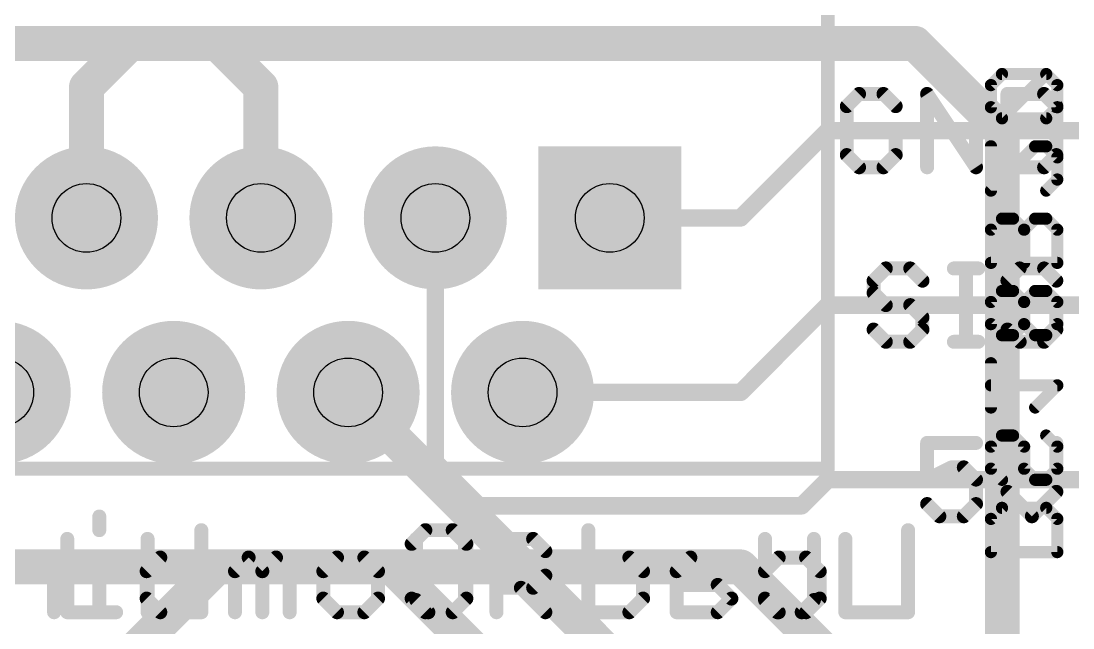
# Model space of a CAD drawing. Extents: x -33 to 74, y -17 to 52.
# Drawn here: x 9.84 to 25.16, y 15.62 to 24.46 of the extents above; entities that cross this region are included whole.
import ezdxf

# ---------------------------------------------------------------- set-up
doc = ezdxf.new("R2010")
doc.units = 0
for name, color, linetype in [('1', 12, 'CONTINUOUS'), ('16', 132, 'CONTINUOUS'), ('17', 110, 'CONTINUOUS'), ('21', 41, 'CONTINUOUS'), ('22', 40, 'CONTINUOUS'), ('29', 253, 'CONTINUOUS'), ('30', 253, 'CONTINUOUS'), ('44', 253, 'CONTINUOUS')]:
    doc.layers.add(name, color=color, linetype=linetype)

# ---------------------------------------------------------------- blocks, each defined once
blk = doc.blocks.new('SQUAREP')
blk.add_solid([(-0.5, -0.5), (0.5, -0.5), (-0.5, 0.5), (0.5, 0.5)])
blk = doc.blocks.new('ROUNDP')
at = {"const_width": 0.5}
blk.add_lwpolyline([(0, -0.25, 1), (0, 0.25, 1), (0, -0.25)], format="xyb", dxfattribs=at)

msp = doc.modelspace()

# ---------------------------------------------------------------- linework, layer by layer
at = {"layer": '1'}
for points, const_width in [([(5.08, 24.13), (12.7, 24.13)], 0.508), ([(13.335, 23.495), (12.7, 24.13)], 0.508), ([(13.335, 21.59), (13.335, 23.495)], 0.508), ([(20.32, 21.59), (21.59, 22.86)], 0.254), ([(21.59, 22.86), (26.67, 22.86)], 0.254), ([(15.875, 21.59), (15.875, 18.034)], 0.254), ([(18.415, 21.59), (20.32, 21.59)], 0.254), ([(20.32, 19.05), (21.59, 20.32)], 0.254), ([(21.59, 20.32), (26.67, 20.32)], 0.254), ([(17.145, 19.05), (20.32, 19.05)], 0.254), ([(15.875, 18.034), (16.51, 17.399)], 0.254), ([(21.209, 17.399), (21.59, 17.78)], 0.254), ([(21.59, 17.78), (26.67, 17.78)], 0.254), ([(16.51, 17.399), (21.209, 17.399)], 0.254), ([(12.7, 16.51), (11.43, 15.24)], 0.508), ([(20.32, 16.51), (12.7, 16.51)], 0.508), ([(21.59, 15.24), (20.32, 16.51)], 0.508)]:
    msp.add_lwpolyline(points, dxfattribs=dict(at, const_width=const_width))
for points, const_width in [([(12.7898, 24.2198, 1), (12.6102, 24.0402)], 0.254), ([(12.7, 24.003, 1), (12.7, 24.257)], 0.254), ([(13.462, 23.495, 1), (13.208, 23.495)], 0.254), ([(13.2452, 23.4052, 1), (13.4248, 23.5848)], 0.254), ([(21.59, 22.9235, 1), (21.59, 22.7965)], 0.127), ([(21.6349, 22.8151, 1), (21.5451, 22.9049)], 0.127), ([(13.208, 21.59, 1), (13.462, 21.59)], 0.254), ([(15.9385, 21.59, 1), (15.8115, 21.59)], 0.127), ([(18.415, 21.6535, 1), (18.415, 21.5265)], 0.127), ([(20.2751, 21.6349, 1), (20.3649, 21.5451)], 0.127), ([(20.32, 21.5265, 1), (20.32, 21.6535)], 0.127), ([(21.59, 20.3835, 1), (21.59, 20.2565)], 0.127), ([(21.6349, 20.2751, 1), (21.5451, 20.3649)], 0.127), ([(17.145, 19.1135, 1), (17.145, 18.9865)], 0.127), ([(20.2751, 19.0949, 1), (20.3649, 19.0051)], 0.127), ([(20.32, 18.9865, 1), (20.32, 19.1135)], 0.127), ([(15.9199, 18.0789, 1), (15.8301, 17.9891)], 0.127), ([(15.8115, 18.034, 1), (15.9385, 18.034)], 0.127), ([(21.59, 17.8435, 1), (21.59, 17.7165)], 0.127), ([(21.6349, 17.7351, 1), (21.5451, 17.8249)], 0.127), ([(16.51, 17.4625, 1), (16.51, 17.3355)], 0.127), ([(16.4651, 17.3541, 1), (16.5549, 17.4439)], 0.127), ([(21.1641, 17.4439, 1), (21.2539, 17.3541)], 0.127), ([(21.209, 17.3355, 1), (21.209, 17.4625)], 0.127), ([(12.7, 16.637, 1), (12.7, 16.383)], 0.254), ([(12.7898, 16.4202, 1), (12.6102, 16.5998)], 0.254), ([(20.4098, 16.5998, 1), (20.2302, 16.4202)], 0.254), ([(20.32, 16.383, 1), (20.32, 16.637)], 0.254)]:
    msp.add_lwpolyline(points, format="xyb", dxfattribs=dict(at, const_width=const_width))
at = {"layer": '16', "const_width": 0.508}
for points in [[(10.795, 23.495), (11.43, 24.13)], [(22.86, 24.13), (11.43, 24.13)], [(24.13, 22.86), (22.86, 24.13)], [(10.795, 21.59), (10.795, 23.495)], [(24.13, 10.16), (24.13, 22.86)], [(14.605, 19.05), (19.05, 14.605)], [(7.62, 16.51), (15.24, 16.51)], [(15.24, 16.51), (16.51, 15.24)]]:
    msp.add_lwpolyline(points, dxfattribs=at)
at = {"layer": '16', "const_width": 0.254}
for points in [[(11.43, 24.257, 1), (11.43, 24.003)], [(11.5198, 24.0402, 1), (11.3402, 24.2198)], [(22.9498, 24.2198, 1), (22.7702, 24.0402)], [(22.86, 24.003, 1), (22.86, 24.257)], [(10.922, 23.495, 1), (10.668, 23.495)], [(10.7052, 23.5848, 1), (10.8848, 23.4052)], [(24.257, 22.86, 1), (24.003, 22.86)], [(24.0402, 22.7702, 1), (24.2198, 22.9498)], [(10.668, 21.59, 1), (10.922, 21.59)], [(14.6948, 19.1398, 1), (14.5152, 18.9602)], [(15.3298, 16.5998, 1), (15.1502, 16.4202)], [(15.24, 16.383, 1), (15.24, 16.637)]]:
    msp.add_lwpolyline(points, format="xyb", dxfattribs=at)
at = {"layer": '21', "const_width": 0.2032}
for points in [[(21.59, 30.94), (21.59, 17.94)], [(22.0444, 23.3943), (21.8664, 23.2164)], [(22.4003, 23.3943), (22.0444, 23.3943)], [(22.5782, 23.2164), (22.4003, 23.3943)], [(23.0358, 22.3266), (23.0358, 23.3943)], [(23.0358, 23.3943), (23.7476, 22.3266)], [(23.7476, 22.3266), (23.7476, 23.3943)], [(24.2052, 23.3943), (24.2052, 22.3266)], [(24.7391, 23.3943), (24.2052, 23.3943)], [(24.917, 23.2164), (24.7391, 23.3943)], [(21.8664, 23.2164), (21.8664, 22.5046)], [(24.917, 22.5046), (24.917, 23.2164)], [(22.5782, 22.8605), (22.2223, 22.8605)], [(22.5782, 22.5046), (22.5782, 22.8605)], [(21.8664, 22.5046), (22.0444, 22.3266)], [(22.4003, 22.3266), (22.5782, 22.5046)], [(24.7391, 22.3266), (24.917, 22.5046)], [(22.0444, 22.3266), (22.4003, 22.3266)], [(24.2052, 22.3266), (24.7391, 22.3266)], [(22.4342, 20.8543), (22.2562, 20.6764)], [(22.7901, 20.8543), (22.4342, 20.8543)], [(22.968, 20.6764), (22.7901, 20.8543)], [(23.4256, 20.8543), (23.7815, 20.8543)], [(23.6036, 19.7866), (23.6036, 20.8543)], [(24.3831, 20.8543), (24.2052, 20.6764)], [(24.7391, 20.8543), (24.3831, 20.8543)], [(24.917, 20.6764), (24.7391, 20.8543)], [(22.2562, 20.6764), (22.2562, 20.4984)], [(24.2052, 20.6764), (24.2052, 19.9646)], [(22.2562, 20.4984), (22.4342, 20.3205)], [(22.4342, 20.3205), (22.7901, 20.3205)], [(22.7901, 20.3205), (22.968, 20.1425)], [(24.917, 20.3205), (24.5611, 20.3205)], [(24.917, 19.9646), (24.917, 20.3205)], [(22.968, 20.1425), (22.968, 19.9646)], [(22.4342, 19.7866), (22.2562, 19.9646)], [(22.968, 19.9646), (22.7901, 19.7866)], [(24.2052, 19.9646), (24.3831, 19.7866)], [(24.7391, 19.7866), (24.917, 19.9646)], [(22.7901, 19.7866), (22.4342, 19.7866)], [(23.4256, 19.7866), (23.7815, 19.7866)], [(24.3831, 19.7866), (24.7391, 19.7866)], [(23.7476, 18.3143), (23.0358, 18.3143)], [(23.0358, 18.3143), (23.0358, 17.7805)], [(24.2052, 18.3143), (24.2052, 17.6025)], [(24.917, 17.6025), (24.917, 18.3143)], [(21.59, 17.94), (6.35, 17.94)], [(23.0358, 17.7805), (23.3917, 17.9584)], [(23.3917, 17.9584), (23.5697, 17.9584)], [(23.5697, 17.9584), (23.7476, 17.7805)], [(23.7476, 17.7805), (23.7476, 17.4245)], [(24.2052, 17.6025), (24.5611, 17.2466)], [(24.5611, 17.2466), (24.917, 17.6025)], [(23.2138, 17.2466), (23.0358, 17.4245)], [(23.7476, 17.4245), (23.5697, 17.2466)], [(23.5697, 17.2466), (23.2138, 17.2466)], [(10.5156, 16.9173), (10.5156, 15.8496)], [(11.685, 16.9173), (11.685, 15.8496)], [(15.5956, 16.9173), (15.5956, 16.0276)], [(16.3074, 16.0276), (16.3074, 16.9173)], [(16.765, 15.8496), (16.765, 16.9173)], [(16.765, 16.9173), (17.2989, 16.9173)], [(17.2989, 16.9173), (17.4768, 16.7394)], [(20.6756, 16.9173), (20.6756, 16.0276)], [(21.3874, 16.0276), (21.3874, 16.9173)], [(21.845, 16.9173), (21.845, 15.8496)], [(17.4768, 16.7394), (17.4768, 16.3835)], [(17.4768, 16.3835), (17.2989, 16.2055)], [(17.2989, 16.2055), (16.765, 16.2055)], [(17.1209, 16.2055), (17.4768, 15.8496)], [(15.5956, 16.0276), (15.7736, 15.8496)], [(16.1295, 15.8496), (16.3074, 16.0276)], [(20.6756, 16.0276), (20.8536, 15.8496)], [(21.2095, 15.8496), (21.3874, 16.0276)], [(10.5156, 15.8496), (11.2274, 15.8496)], [(11.685, 15.8496), (12.3968, 15.8496)], [(15.7736, 15.8496), (16.1295, 15.8496)], [(20.8536, 15.8496), (21.2095, 15.8496)], [(21.845, 15.8496), (22.5568, 15.8496)]]:
    msp.add_lwpolyline(points, dxfattribs=at)
at = {"layer": '21', "const_width": 0.1016}
for points in [[(22.0444, 23.4451, 1), (22.0444, 23.3435)], [(22.0803, 23.3584, 1), (22.0084, 23.4302)], [(22.4362, 23.4302, 1), (22.3643, 23.3584)], [(22.4003, 23.3435, 1), (22.4003, 23.4451)], [(23.0866, 23.3943, 1), (22.985, 23.3943)], [(23.0781, 23.4225, 1), (22.9935, 23.3661)], [(23.7984, 23.3943, 1), (23.6968, 23.3943)], [(24.256, 23.3943, 1), (24.1544, 23.3943)], [(24.2052, 23.4451, 1), (24.2052, 23.3435)], [(24.775, 23.4302, 1), (24.7031, 23.3584)], [(24.7391, 23.3435, 1), (24.7391, 23.4451)], [(21.9172, 23.2164, 1), (21.8156, 23.2164)], [(21.8305, 23.2523, 1), (21.9023, 23.1804)], [(22.5423, 23.1804, 1), (22.6141, 23.2523)], [(24.9678, 23.2164, 1), (24.8662, 23.2164)], [(24.8811, 23.1804, 1), (24.9529, 23.2523)], [(22.2223, 22.9113, 1), (22.2223, 22.8097)], [(22.629, 22.8605, 1), (22.5274, 22.8605)], [(22.5782, 22.8097, 1), (22.5782, 22.9113)], [(21.9023, 22.5405, 1), (21.8305, 22.4686)], [(21.8156, 22.5046, 1), (21.9172, 22.5046)], [(22.5274, 22.5046, 1), (22.629, 22.5046)], [(22.6141, 22.4686, 1), (22.5423, 22.5405)], [(24.8662, 22.5046, 1), (24.9678, 22.5046)], [(24.9529, 22.4686, 1), (24.8811, 22.5405)], [(22.0444, 22.3774, 1), (22.0444, 22.2758)], [(22.0084, 22.2907, 1), (22.0803, 22.3625)], [(22.3643, 22.3625, 1), (22.4362, 22.2907)], [(22.4003, 22.2758, 1), (22.4003, 22.3774)], [(22.985, 22.3266, 1), (23.0866, 22.3266)], [(23.6968, 22.3266, 1), (23.7984, 22.3266)], [(23.7053, 22.2984, 1), (23.7899, 22.3548)], [(24.2052, 22.3774, 1), (24.2052, 22.2758)], [(24.1544, 22.3266, 1), (24.256, 22.3266)], [(24.7031, 22.3625, 1), (24.775, 22.2907)], [(24.7391, 22.2758, 1), (24.7391, 22.3774)], [(22.4342, 20.9051, 1), (22.4342, 20.8035)], [(22.4701, 20.8184, 1), (22.3982, 20.8902)], [(22.826, 20.8902, 1), (22.7541, 20.8184)], [(22.7901, 20.8035, 1), (22.7901, 20.9051)], [(23.4256, 20.9051, 1), (23.4256, 20.8035)], [(23.6544, 20.8543, 1), (23.5528, 20.8543)], [(23.7815, 20.8035, 1), (23.7815, 20.9051)], [(24.3831, 20.9051, 1), (24.3831, 20.8035)], [(24.4191, 20.8184, 1), (24.3472, 20.8902)], [(24.775, 20.8902, 1), (24.7031, 20.8184)], [(24.7391, 20.8035, 1), (24.7391, 20.9051)], [(22.307, 20.6764, 1), (22.2054, 20.6764)], [(22.2203, 20.7123, 1), (22.2921, 20.6404)], [(22.9321, 20.6404, 1), (23.0039, 20.7123)], [(24.256, 20.6764, 1), (24.1544, 20.6764)], [(24.1693, 20.7123, 1), (24.2411, 20.6404)], [(24.8811, 20.6404, 1), (24.9529, 20.7123)], [(22.2921, 20.5343, 1), (22.2203, 20.4625)], [(22.2054, 20.4984, 1), (22.307, 20.4984)], [(22.4342, 20.3713, 1), (22.4342, 20.2697)], [(22.3982, 20.2845, 1), (22.4701, 20.3564)], [(22.826, 20.3564, 1), (22.7541, 20.2845)], [(22.7901, 20.2697, 1), (22.7901, 20.3713)], [(24.5611, 20.3713, 1), (24.5611, 20.2697)], [(24.9678, 20.3205, 1), (24.8662, 20.3205)], [(24.917, 20.2697, 1), (24.917, 20.3713)], [(23.0188, 20.1425, 1), (22.9172, 20.1425)], [(22.9321, 20.1066, 1), (23.0039, 20.1784)], [(22.2921, 20.0005, 1), (22.2203, 19.9286)], [(23.0039, 19.9286, 1), (22.9321, 20.0005)], [(24.2411, 20.0005, 1), (24.1693, 19.9286)], [(24.9529, 19.9286, 1), (24.8811, 20.0005)], [(22.9172, 19.9646, 1), (23.0188, 19.9646)], [(24.1544, 19.9646, 1), (24.256, 19.9646)], [(24.8662, 19.9646, 1), (24.9678, 19.9646)], [(22.4342, 19.8374, 1), (22.4342, 19.7358)], [(22.3982, 19.7507, 1), (22.4701, 19.8225)], [(22.7541, 19.8225, 1), (22.826, 19.7507)], [(22.7901, 19.7358, 1), (22.7901, 19.8374)], [(23.4256, 19.8374, 1), (23.4256, 19.7358)], [(23.5528, 19.7866, 1), (23.6544, 19.7866)], [(23.7815, 19.7358, 1), (23.7815, 19.8374)], [(24.3831, 19.8374, 1), (24.3831, 19.7358)], [(24.3472, 19.7507, 1), (24.4191, 19.8225)], [(24.7031, 19.8225, 1), (24.775, 19.7507)], [(24.7391, 19.7358, 1), (24.7391, 19.8374)], [(23.0358, 18.3651, 1), (23.0358, 18.2635)], [(23.0866, 18.3143, 1), (22.985, 18.3143)], [(23.7476, 18.2635, 1), (23.7476, 18.3651)], [(24.256, 18.3143, 1), (24.1544, 18.3143)], [(24.9678, 18.3143, 1), (24.8662, 18.3143)], [(21.5392, 17.94, 1), (21.6408, 17.94)], [(21.59, 17.8892, 1), (21.59, 17.9908)], [(23.3917, 18.0092, 1), (23.3917, 17.9076)], [(23.4144, 17.913, 1), (23.369, 18.0038)], [(23.6056, 17.9943, 1), (23.5337, 17.9225)], [(23.5697, 17.9076, 1), (23.5697, 18.0092)], [(23.0131, 17.8259, 1), (23.0585, 17.735)], [(22.985, 17.7805, 1), (23.0866, 17.7805)], [(23.7984, 17.7805, 1), (23.6968, 17.7805)], [(23.7117, 17.7445, 1), (23.7835, 17.8164)], [(24.2411, 17.6384, 1), (24.1693, 17.5666)], [(24.1544, 17.6025, 1), (24.256, 17.6025)], [(24.8662, 17.6025, 1), (24.9678, 17.6025)], [(24.9529, 17.5666, 1), (24.8811, 17.6384)], [(23.0717, 17.4605, 1), (22.9999, 17.3886)], [(23.6968, 17.4245, 1), (23.7984, 17.4245)], [(23.7835, 17.3886, 1), (23.7117, 17.4605)], [(23.2138, 17.2974, 1), (23.2138, 17.1958)], [(23.1778, 17.2107, 1), (23.2497, 17.2825)], [(23.5337, 17.2825, 1), (23.6056, 17.2107)], [(23.5697, 17.1958, 1), (23.5697, 17.2974)], [(24.5252, 17.2825, 1), (24.597, 17.2107)], [(24.5252, 17.2107, 1), (24.597, 17.2825)], [(10.5664, 16.9173, 1), (10.4648, 16.9173)], [(11.7358, 16.9173, 1), (11.6342, 16.9173)], [(15.6464, 16.9173, 1), (15.5448, 16.9173)], [(16.3582, 16.9173, 1), (16.2566, 16.9173)], [(16.8158, 16.9173, 1), (16.7142, 16.9173)], [(16.765, 16.9681, 1), (16.765, 16.8665)], [(17.3348, 16.9532, 1), (17.2629, 16.8814)], [(17.2989, 16.8665, 1), (17.2989, 16.9681)], [(20.7264, 16.9173, 1), (20.6248, 16.9173)], [(21.4382, 16.9173, 1), (21.3366, 16.9173)], [(21.8958, 16.9173, 1), (21.7942, 16.9173)], [(17.5276, 16.7394, 1), (17.426, 16.7394)], [(17.4409, 16.7034, 1), (17.5127, 16.7753)], [(17.426, 16.3835, 1), (17.5276, 16.3835)], [(17.5127, 16.3475, 1), (17.4409, 16.4194)], [(16.765, 16.2563, 1), (16.765, 16.1547)], [(17.1568, 16.2414, 1), (17.085, 16.1696)], [(17.2629, 16.2414, 1), (17.3348, 16.1696)], [(17.2989, 16.1547, 1), (17.2989, 16.2563)], [(15.6315, 16.0635, 1), (15.5597, 15.9916)], [(16.3433, 15.9916, 1), (16.2715, 16.0635)], [(20.7115, 16.0635, 1), (20.6397, 15.9916)], [(21.4233, 15.9916, 1), (21.3515, 16.0635)], [(10.5156, 15.9004, 1), (10.5156, 15.7988)], [(11.2274, 15.7988, 1), (11.2274, 15.9004)], [(11.685, 15.9004, 1), (11.685, 15.7988)], [(12.3968, 15.7988, 1), (12.3968, 15.9004)], [(15.5448, 16.0276, 1), (15.6464, 16.0276)], [(15.7736, 15.9004, 1), (15.7736, 15.7988)], [(15.7376, 15.8137, 1), (15.8095, 15.8855)], [(16.0935, 15.8855, 1), (16.1654, 15.8137)], [(16.1295, 15.7988, 1), (16.1295, 15.9004)], [(16.2566, 16.0276, 1), (16.3582, 16.0276)], [(17.4409, 15.8137, 1), (17.5127, 15.8855)], [(20.6248, 16.0276, 1), (20.7264, 16.0276)], [(20.8536, 15.9004, 1), (20.8536, 15.7988)], [(20.8176, 15.8137, 1), (20.8895, 15.8855)], [(21.1735, 15.8855, 1), (21.2454, 15.8137)], [(21.2095, 15.7988, 1), (21.2095, 15.9004)], [(21.3366, 16.0276, 1), (21.4382, 16.0276)], [(21.845, 15.9004, 1), (21.845, 15.7988)], [(22.5568, 15.7988, 1), (22.5568, 15.9004)], [(10.4648, 15.8496, 1), (10.5664, 15.8496)], [(11.6342, 15.8496, 1), (11.7358, 15.8496)], [(16.7142, 15.8496, 1), (16.8158, 15.8496)], [(21.7942, 15.8496, 1), (21.8958, 15.8496)]]:
    msp.add_lwpolyline(points, format="xyb", dxfattribs=at)
at = {"layer": '22'}
for points, const_width in [([(24.1259, 23.6841), (23.9649, 23.5231)], 0.1778), ([(24.7699, 23.6841), (24.1259, 23.6841)], 0.1778), ([(24.1259, 23.04), (24.7699, 23.6841)], 0.1778), ([(24.9309, 23.5231), (24.7699, 23.6841)], 0.1778), ([(23.9649, 23.5231), (23.9649, 23.2011)], 0.1778), ([(24.9309, 23.2011), (24.9309, 23.5231)], 0.1778), ([(23.9649, 23.2011), (24.1259, 23.04)], 0.1778), ([(24.7699, 23.04), (24.9309, 23.2011)], 0.1778), ([(24.1259, 23.04), (24.7699, 23.04)], 0.1778), ([(23.9649, 22.6316), (23.9649, 21.9876)], 0.1778), ([(23.9649, 21.9876), (24.6089, 22.6316)], 0.1778), ([(24.6089, 22.6316), (24.7699, 22.6316)], 0.1778), ([(24.7699, 22.6316), (24.9309, 22.4706)], 0.1778), ([(24.9309, 22.4706), (24.9309, 22.1486)], 0.1778), ([(24.9309, 22.1486), (24.7699, 21.9876)], 0.1778), ([(24.1259, 21.5791), (23.9649, 21.4181)], 0.1778), ([(24.2869, 21.5791), (24.1259, 21.5791)], 0.1778), ([(24.4479, 21.4181), (24.2869, 21.5791)], 0.1778), ([(24.6089, 21.5791), (24.4479, 21.4181)], 0.1778), ([(24.7699, 21.5791), (24.6089, 21.5791)], 0.1778), ([(24.9309, 21.4181), (24.7699, 21.5791)], 0.1778), ([(23.9649, 21.4181), (23.9649, 20.9351)], 0.1778), ([(24.4479, 20.9351), (24.4479, 21.4181)], 0.1778), ([(24.9309, 20.9351), (24.9309, 21.4181)], 0.1778), ([(23.9649, 20.9351), (24.9309, 20.9351)], 0.1778), ([(24.1259, 20.5267), (23.9649, 20.3657)], 0.1778), ([(24.2869, 20.5267), (24.1259, 20.5267)], 0.1778), ([(24.4479, 20.3657), (24.2869, 20.5267)], 0.1778), ([(24.6089, 20.5267), (24.4479, 20.3657)], 0.1778), ([(24.7699, 20.5267), (24.6089, 20.5267)], 0.1778), ([(24.9309, 20.3657), (24.7699, 20.5267)], 0.1778), ([(23.9649, 20.3657), (23.9649, 20.0437)], 0.1778), ([(24.4479, 20.0437), (24.4479, 20.3657)], 0.1778), ([(24.9309, 20.0437), (24.9309, 20.3657)], 0.1778), ([(23.9649, 20.0437), (24.1259, 19.8827)], 0.1778), ([(24.2869, 19.8827), (24.4479, 20.0437)], 0.1778), ([(24.4479, 20.0437), (24.6089, 19.8827)], 0.1778), ([(24.7699, 19.8827), (24.9309, 20.0437)], 0.1778), ([(24.1259, 19.8827), (24.2869, 19.8827)], 0.1778), ([(24.6089, 19.8827), (24.7699, 19.8827)], 0.1778), ([(23.9649, 18.8302), (23.9649, 19.4742)], 0.1778), ([(24.9309, 19.1522), (23.9649, 19.1522)], 0.1778), ([(24.6089, 18.8302), (24.9309, 19.1522)], 0.1778), ([(24.1259, 18.4218), (23.9649, 18.2608)], 0.1778), ([(24.2869, 18.4218), (24.1259, 18.4218)], 0.1778), ([(24.4479, 18.2608), (24.2869, 18.4218)], 0.1778), ([(24.7699, 18.4218), (24.9309, 18.2608)], 0.1778), ([(23.9649, 18.2608), (23.9649, 17.9388)], 0.1778), ([(24.4479, 17.9388), (24.4479, 18.2608)], 0.1778), ([(24.9309, 18.2608), (24.9309, 17.9388)], 0.1778), ([(23.9649, 17.9388), (24.1259, 17.7778)], 0.1778), ([(24.6089, 17.7778), (24.4479, 17.9388)], 0.1778), ([(24.9309, 17.9388), (24.7699, 17.7778)], 0.1778), ([(24.7699, 17.7778), (24.6089, 17.7778)], 0.1778), ([(10.9822, 17.2436), (10.9822, 17.0444)], 0.2032), ([(23.9649, 17.2083), (24.1259, 17.3693)], 0.1778), ([(24.1259, 17.3693), (24.7699, 17.3693)], 0.1778), ([(24.7699, 17.3693), (24.9309, 17.2083)], 0.1778), ([(23.9649, 16.7253), (23.9649, 17.2083)], 0.1778), ([(24.9309, 17.2083), (24.9309, 16.7253)], 0.1778), ([(12.4677, 17.0444), (12.4677, 15.8496)], 0.2032), ([(15.5302, 16.8453), (15.7293, 17.0444)], 0.2032), ([(15.7293, 17.0444), (16.1276, 17.0444)], 0.2032), ([(16.1276, 17.0444), (16.3267, 16.8453)], 0.2032), ([(18.1028, 17.0444), (18.1028, 15.8496)], 0.2032), ([(22.7584, 17.0444), (22.7584, 15.8496)], 0.2032), ([(16.3267, 16.8453), (16.3267, 16.0487)], 0.2032), ([(10.3238, 16.6461), (9.7264, 16.6461)], 0.2032), ([(10.3238, 15.8496), (10.3238, 16.6461)], 0.2032), ([(11.1814, 16.6461), (10.9822, 16.6461)], 0.2032), ([(10.9822, 16.6461), (10.9822, 15.8496)], 0.2032), ([(11.6712, 16.447), (11.8703, 16.6461)], 0.2032), ([(11.8703, 16.6461), (12.4677, 16.6461)], 0.2032), ([(13.1566, 16.6461), (12.9575, 16.447)], 0.2032), ([(13.3558, 16.447), (13.1566, 16.6461)], 0.2032), ([(13.5549, 16.6461), (13.3558, 16.447)], 0.2032), ([(13.754, 16.6461), (13.5549, 16.6461)], 0.2032), ([(13.754, 15.8496), (13.754, 16.6461)], 0.2032), ([(14.2438, 16.447), (14.443, 16.6461)], 0.2032), ([(14.443, 16.6461), (14.8412, 16.6461)], 0.2032), ([(14.8412, 16.6461), (15.0404, 16.447)], 0.2032), ([(18.7003, 16.6461), (18.1028, 16.6461)], 0.2032), ([(18.8994, 16.447), (18.7003, 16.6461)], 0.2032), ([(19.5883, 16.6461), (19.3892, 16.447)], 0.2032), ([(19.9866, 16.6461), (19.5883, 16.6461)], 0.2032), ([(20.6755, 16.447), (20.8747, 16.6461)], 0.2032), ([(20.8747, 16.6461), (21.2729, 16.6461)], 0.2032), ([(21.2729, 16.6461), (21.4721, 16.447)], 0.2032), ([(24.9309, 16.7253), (23.9649, 16.7253)], 0.1778), ([(11.6712, 16.0487), (11.6712, 16.447)], 0.2032), ([(12.9575, 16.447), (12.9575, 15.8496)], 0.2032), ([(13.3558, 16.447), (13.3558, 15.8496)], 0.2032), ([(14.2438, 16.0487), (14.2438, 16.447)], 0.2032), ([(15.0404, 16.447), (15.0404, 16.0487)], 0.2032), ([(18.8994, 16.0487), (18.8994, 16.447)], 0.2032), ([(19.3892, 16.447), (19.3892, 15.8496)], 0.2032), ([(20.6755, 16.0487), (20.6755, 16.447)], 0.2032), ([(21.4721, 16.447), (21.4721, 16.0487)], 0.2032), ([(19.9866, 16.2479), (19.3892, 16.2479)], 0.2032), ([(20.1857, 16.0487), (19.9866, 16.2479)], 0.2032), ([(11.8703, 15.8496), (11.6712, 16.0487)], 0.2032), ([(14.443, 15.8496), (14.2438, 16.0487)], 0.2032), ([(15.0404, 16.0487), (14.8412, 15.8496)], 0.2032), ([(15.7293, 15.8496), (15.5302, 16.0487)], 0.2032), ([(16.3267, 16.0487), (16.1276, 15.8496)], 0.2032), ([(18.7003, 15.8496), (18.8994, 16.0487)], 0.2032), ([(19.9866, 15.8496), (20.1857, 16.0487)], 0.2032), ([(20.8747, 15.8496), (20.6755, 16.0487)], 0.2032), ([(21.4721, 16.0487), (21.2729, 15.8496)], 0.2032), ([(11.1814, 15.8496), (10.7831, 15.8496)], 0.2032), ([(12.4677, 15.8496), (11.8703, 15.8496)], 0.2032), ([(14.8412, 15.8496), (14.443, 15.8496)], 0.2032), ([(16.1276, 15.8496), (15.7293, 15.8496)], 0.2032), ([(18.1028, 15.8496), (18.7003, 15.8496)], 0.2032), ([(19.3892, 15.8496), (19.9866, 15.8496)], 0.2032), ([(21.2729, 15.8496), (20.8747, 15.8496)], 0.2032), ([(22.7584, 15.8496), (21.9619, 15.8496)], 0.2032)]:
    msp.add_lwpolyline(points, dxfattribs=dict(at, const_width=const_width))
for points, const_width in [([(24.1259, 23.7285, 1), (24.1259, 23.6396)], 0.0889), ([(24.1573, 23.6526, 1), (24.0945, 23.7155)], 0.0889), ([(24.8013, 23.7155, 1), (24.7385, 23.6526)], 0.0889), ([(24.8013, 23.6526, 1), (24.7385, 23.7155)], 0.0889), ([(24.7699, 23.6396, 1), (24.7699, 23.7285)], 0.0889), ([(24.0094, 23.5231, 1), (23.9204, 23.5231)], 0.0889), ([(23.9335, 23.5545, 1), (23.9963, 23.4916)], 0.0889), ([(24.9754, 23.5231, 1), (24.8865, 23.5231)], 0.0889), ([(24.8995, 23.4916, 1), (24.9624, 23.5545)], 0.0889), ([(23.9963, 23.2325, 1), (23.9335, 23.1696)], 0.0889), ([(24.9624, 23.1696, 1), (24.8995, 23.2325)], 0.0889), ([(23.9204, 23.2011, 1), (24.0094, 23.2011)], 0.0889), ([(24.1259, 23.0845, 1), (24.1259, 22.9956)], 0.0889), ([(24.7699, 22.9956, 1), (24.7699, 23.0845)], 0.0889), ([(24.8865, 23.2011, 1), (24.9754, 23.2011)], 0.0889), ([(24.0945, 23.0715, 1), (24.1573, 23.0086)], 0.0889), ([(24.0945, 23.0086, 1), (24.1573, 23.0715)], 0.0889), ([(24.7385, 23.0715, 1), (24.8013, 23.0086)], 0.0889), ([(24.0094, 22.6316, 1), (23.9204, 22.6316)], 0.0889), ([(24.6089, 22.6761, 1), (24.6089, 22.5872)], 0.0889), ([(24.6403, 22.6002, 1), (24.5775, 22.663)], 0.0889), ([(24.8013, 22.663, 1), (24.7385, 22.6002)], 0.0889), ([(24.7699, 22.5872, 1), (24.7699, 22.6761)], 0.0889), ([(24.9754, 22.4706, 1), (24.8865, 22.4706)], 0.0889), ([(24.8995, 22.4392, 1), (24.9624, 22.502)], 0.0889), ([(24.9624, 22.1172, 1), (24.8995, 22.18)], 0.0889), ([(23.9335, 22.019, 1), (23.9963, 21.9562)], 0.0889), ([(24.7385, 22.019, 1), (24.8013, 21.9562)], 0.0889), ([(24.8865, 22.1486, 1), (24.9754, 22.1486)], 0.0889), ([(23.9204, 21.9876, 1), (24.0094, 21.9876)], 0.0889), ([(24.1259, 21.6236, 1), (24.1259, 21.5347)], 0.0889), ([(24.1573, 21.5477, 1), (24.0945, 21.6106)], 0.0889), ([(24.3183, 21.6106, 1), (24.2555, 21.5477)], 0.0889), ([(24.2869, 21.5347, 1), (24.2869, 21.6236)], 0.0889), ([(24.6089, 21.6236, 1), (24.6089, 21.5347)], 0.0889), ([(24.6403, 21.5477, 1), (24.5775, 21.6106)], 0.0889), ([(24.8013, 21.6106, 1), (24.7385, 21.5477)], 0.0889), ([(24.7699, 21.5347, 1), (24.7699, 21.6236)], 0.0889), ([(24.0094, 21.4181, 1), (23.9204, 21.4181)], 0.0889), ([(23.9335, 21.4496, 1), (23.9963, 21.3867)], 0.0889), ([(24.4924, 21.4181, 1), (24.4035, 21.4181)], 0.0889), ([(24.4165, 21.4496, 1), (24.4793, 21.3867)], 0.0889), ([(24.4165, 21.3867, 1), (24.4793, 21.4496)], 0.0889), ([(24.9754, 21.4181, 1), (24.8865, 21.4181)], 0.0889), ([(24.8995, 21.3867, 1), (24.9624, 21.4496)], 0.0889), ([(23.9649, 20.9796, 1), (23.9649, 20.8907)], 0.0889), ([(24.9309, 20.8907, 1), (24.9309, 20.9796)], 0.0889), ([(23.9204, 20.9351, 1), (24.0094, 20.9351)], 0.0889), ([(24.4035, 20.9351, 1), (24.4924, 20.9351)], 0.0889), ([(24.8865, 20.9351, 1), (24.9754, 20.9351)], 0.0889), ([(24.1259, 20.5711, 1), (24.1259, 20.4822)], 0.0889), ([(24.1573, 20.4953, 1), (24.0945, 20.5581)], 0.0889), ([(24.3183, 20.5581, 1), (24.2555, 20.4953)], 0.0889), ([(24.2869, 20.4822, 1), (24.2869, 20.5711)], 0.0889), ([(24.6089, 20.5711, 1), (24.6089, 20.4822)], 0.0889), ([(24.6403, 20.4953, 1), (24.5775, 20.5581)], 0.0889), ([(24.8013, 20.5581, 1), (24.7385, 20.4953)], 0.0889), ([(24.7699, 20.4822, 1), (24.7699, 20.5711)], 0.0889), ([(24.0094, 20.3657, 1), (23.9204, 20.3657)], 0.0889), ([(23.9335, 20.3971, 1), (23.9963, 20.3343)], 0.0889), ([(24.4924, 20.3657, 1), (24.4035, 20.3657)], 0.0889), ([(24.4165, 20.3971, 1), (24.4793, 20.3343)], 0.0889), ([(24.4165, 20.3343, 1), (24.4793, 20.3971)], 0.0889), ([(24.9754, 20.3657, 1), (24.8865, 20.3657)], 0.0889), ([(24.8995, 20.3343, 1), (24.9624, 20.3971)], 0.0889), ([(23.9204, 20.0437, 1), (24.0094, 20.0437)], 0.0889), ([(23.9963, 20.0751, 1), (23.9335, 20.0122)], 0.0889), ([(24.4793, 20.0751, 1), (24.4165, 20.0122)], 0.0889), ([(24.4035, 20.0437, 1), (24.4924, 20.0437)], 0.0889), ([(24.4793, 20.0122, 1), (24.4165, 20.0751)], 0.0889), ([(24.8865, 20.0437, 1), (24.9754, 20.0437)], 0.0889), ([(24.9624, 20.0122, 1), (24.8995, 20.0751)], 0.0889), ([(24.1259, 19.9271, 1), (24.1259, 19.8382)], 0.0889), ([(24.0945, 19.8512, 1), (24.1573, 19.9141)], 0.0889), ([(24.2555, 19.9141, 1), (24.3183, 19.8512)], 0.0889), ([(24.2869, 19.8382, 1), (24.2869, 19.9271)], 0.0889), ([(24.6089, 19.9271, 1), (24.6089, 19.8382)], 0.0889), ([(24.5775, 19.8512, 1), (24.6403, 19.9141)], 0.0889), ([(24.7385, 19.9141, 1), (24.8013, 19.8512)], 0.0889), ([(24.7699, 19.8382, 1), (24.7699, 19.9271)], 0.0889), ([(24.0094, 19.4742, 1), (23.9204, 19.4742)], 0.0889), ([(23.9649, 19.1967, 1), (23.9649, 19.1078)], 0.0889), ([(24.9624, 19.1208, 1), (24.8995, 19.1836)], 0.0889), ([(24.9309, 19.1078, 1), (24.9309, 19.1967)], 0.0889), ([(23.9204, 18.8302, 1), (24.0094, 18.8302)], 0.0889), ([(24.5775, 18.8616, 1), (24.6403, 18.7988)], 0.0889), ([(24.1259, 18.4662, 1), (24.1259, 18.3773)], 0.0889), ([(24.1573, 18.3903, 1), (24.0945, 18.4532)], 0.0889), ([(24.3183, 18.4532, 1), (24.2555, 18.3903)], 0.0889), ([(24.2869, 18.3773, 1), (24.2869, 18.4662)], 0.0889), ([(24.8013, 18.4532, 1), (24.7385, 18.3903)], 0.0889), ([(24.0094, 18.2608, 1), (23.9204, 18.2608)], 0.0889), ([(23.9335, 18.2922, 1), (23.9963, 18.2293)], 0.0889), ([(24.4924, 18.2608, 1), (24.4035, 18.2608)], 0.0889), ([(24.4165, 18.2293, 1), (24.4793, 18.2922)], 0.0889), ([(24.9754, 18.2608, 1), (24.8865, 18.2608)], 0.0889), ([(24.8995, 18.2293, 1), (24.9624, 18.2922)], 0.0889), ([(23.9204, 17.9388, 1), (24.0094, 17.9388)], 0.0889), ([(23.9963, 17.9702, 1), (23.9335, 17.9073)], 0.0889), ([(24.4793, 17.9702, 1), (24.4165, 17.9073)], 0.0889), ([(24.4035, 17.9388, 1), (24.4924, 17.9388)], 0.0889), ([(24.8865, 17.9388, 1), (24.9754, 17.9388)], 0.0889), ([(24.9624, 17.9073, 1), (24.8995, 17.9702)], 0.0889), ([(24.0945, 17.7463, 1), (24.1573, 17.8092)], 0.0889), ([(24.6089, 17.8222, 1), (24.6089, 17.7333)], 0.0889), ([(24.5775, 17.7463, 1), (24.6403, 17.8092)], 0.0889), ([(24.7385, 17.8092, 1), (24.8013, 17.7463)], 0.0889), ([(24.7699, 17.7333, 1), (24.7699, 17.8222)], 0.0889), ([(11.033, 17.2436, 1), (10.9314, 17.2436)], 0.1016), ([(24.1259, 17.4138, 1), (24.1259, 17.3249)], 0.0889), ([(24.1573, 17.3379, 1), (24.0945, 17.4007)], 0.0889), ([(24.8013, 17.4007, 1), (24.7385, 17.3379)], 0.0889), ([(24.7699, 17.3249, 1), (24.7699, 17.4138)], 0.0889), ([(24.0094, 17.2083, 1), (23.9204, 17.2083)], 0.0889), ([(23.9335, 17.2397, 1), (23.9963, 17.1769)], 0.0889), ([(24.9754, 17.2083, 1), (24.8865, 17.2083)], 0.0889), ([(24.8995, 17.1769, 1), (24.9624, 17.2397)], 0.0889), ([(10.9314, 17.0444, 1), (11.033, 17.0444)], 0.1016), ([(12.5185, 17.0444, 1), (12.4169, 17.0444)], 0.1016), ([(15.7293, 17.0952, 1), (15.7293, 16.9936)], 0.1016), ([(15.7652, 17.0085, 1), (15.6934, 17.0803)], 0.1016), ([(16.1635, 17.0803, 1), (16.0917, 17.0085)], 0.1016), ([(16.1276, 16.9936, 1), (16.1276, 17.0952)], 0.1016), ([(18.1536, 17.0444, 1), (18.052, 17.0444)], 0.1016), ([(22.8092, 17.0444, 1), (22.7076, 17.0444)], 0.1016), ([(15.4942, 16.8812, 1), (15.5661, 16.8094)], 0.1016), ([(16.3775, 16.8453, 1), (16.2759, 16.8453)], 0.1016), ([(16.2908, 16.8094, 1), (16.3626, 16.8812)], 0.1016), ([(10.3746, 16.6461, 1), (10.273, 16.6461)], 0.1016), ([(10.3238, 16.5953, 1), (10.3238, 16.6969)], 0.1016), ([(10.9822, 16.6969, 1), (10.9822, 16.5953)], 0.1016), ([(11.033, 16.6461, 1), (10.9314, 16.6461)], 0.1016), ([(11.1814, 16.5953, 1), (11.1814, 16.6969)], 0.1016), ([(11.8703, 16.6969, 1), (11.8703, 16.5953)], 0.1016), ([(11.9062, 16.6102, 1), (11.8344, 16.6821)], 0.1016), ([(12.4677, 16.5953, 1), (12.4677, 16.6969)], 0.1016), ([(13.1925, 16.6821, 1), (13.1207, 16.6102)], 0.1016), ([(13.1925, 16.6102, 1), (13.1207, 16.6821)], 0.1016), ([(13.5549, 16.6969, 1), (13.5549, 16.5953)], 0.1016), ([(13.5908, 16.6102, 1), (13.519, 16.6821)], 0.1016), ([(13.8048, 16.6461, 1), (13.7032, 16.6461)], 0.1016), ([(13.754, 16.5953, 1), (13.754, 16.6969)], 0.1016), ([(14.443, 16.6969, 1), (14.443, 16.5953)], 0.1016), ([(14.4789, 16.6102, 1), (14.407, 16.6821)], 0.1016), ([(14.8772, 16.6821, 1), (14.8053, 16.6102)], 0.1016), ([(14.8412, 16.5953, 1), (14.8412, 16.6969)], 0.1016), ([(18.1028, 16.6969, 1), (18.1028, 16.5953)], 0.1016), ([(18.7362, 16.6821, 1), (18.6643, 16.6102)], 0.1016), ([(18.7003, 16.5953, 1), (18.7003, 16.6969)], 0.1016), ([(19.5883, 16.6969, 1), (19.5883, 16.5953)], 0.1016), ([(19.6242, 16.6102, 1), (19.5524, 16.6821)], 0.1016), ([(19.9866, 16.5953, 1), (19.9866, 16.6969)], 0.1016), ([(20.8747, 16.6969, 1), (20.8747, 16.5953)], 0.1016), ([(20.9106, 16.6102, 1), (20.8387, 16.6821)], 0.1016), ([(21.3088, 16.6821, 1), (21.237, 16.6102)], 0.1016), ([(21.2729, 16.5953, 1), (21.2729, 16.6969)], 0.1016), ([(23.9204, 16.7253, 1), (24.0094, 16.7253)], 0.0889), ([(23.9649, 16.7697, 1), (23.9649, 16.6808)], 0.0889), ([(24.8865, 16.7253, 1), (24.9754, 16.7253)], 0.0889), ([(24.9309, 16.6808, 1), (24.9309, 16.7697)], 0.0889), ([(11.722, 16.447, 1), (11.6204, 16.447)], 0.1016), ([(13.0083, 16.447, 1), (12.9067, 16.447)], 0.1016), ([(13.4066, 16.447, 1), (13.305, 16.447)], 0.1016), ([(14.2946, 16.447, 1), (14.193, 16.447)], 0.1016), ([(15.0912, 16.447, 1), (14.9896, 16.447)], 0.1016), ([(18.9502, 16.447, 1), (18.8486, 16.447)], 0.1016), ([(19.44, 16.447, 1), (19.3384, 16.447)], 0.1016), ([(20.7263, 16.447, 1), (20.6247, 16.447)], 0.1016), ([(21.5229, 16.447, 1), (21.4213, 16.447)], 0.1016), ([(11.6352, 16.4829, 1), (11.7071, 16.4111)], 0.1016), ([(12.9216, 16.4829, 1), (12.9934, 16.4111)], 0.1016), ([(13.3198, 16.4829, 1), (13.3917, 16.4111)], 0.1016), ([(13.3198, 16.4111, 1), (13.3917, 16.4829)], 0.1016), ([(14.2079, 16.4829, 1), (14.2797, 16.4111)], 0.1016), ([(15.0045, 16.4111, 1), (15.0763, 16.4829)], 0.1016), ([(18.8635, 16.4111, 1), (18.9353, 16.4829)], 0.1016), ([(19.3533, 16.4829, 1), (19.4251, 16.4111)], 0.1016), ([(20.6396, 16.4829, 1), (20.7114, 16.4111)], 0.1016), ([(21.4361, 16.4111, 1), (21.508, 16.4829)], 0.1016), ([(19.3892, 16.2987, 1), (19.3892, 16.1971)], 0.1016), ([(20.0225, 16.2838, 1), (19.9507, 16.212)], 0.1016), ([(19.9866, 16.1971, 1), (19.9866, 16.2987)], 0.1016), ([(11.7071, 16.0847, 1), (11.6352, 16.0128)], 0.1016), ([(11.6204, 16.0487, 1), (11.722, 16.0487)], 0.1016), ([(14.2797, 16.0847, 1), (14.2079, 16.0128)], 0.1016), ([(14.193, 16.0487, 1), (14.2946, 16.0487)], 0.1016), ([(14.9896, 16.0487, 1), (15.0912, 16.0487)], 0.1016), ([(15.0763, 16.0128, 1), (15.0045, 16.0847)], 0.1016), ([(15.5661, 16.0847, 1), (15.4942, 16.0128)], 0.1016), ([(16.2759, 16.0487, 1), (16.3775, 16.0487)], 0.1016), ([(16.3626, 16.0128, 1), (16.2908, 16.0847)], 0.1016), ([(18.8486, 16.0487, 1), (18.9502, 16.0487)], 0.1016), ([(18.9353, 16.0128, 1), (18.8635, 16.0847)], 0.1016), ([(20.2216, 16.0128, 1), (20.1498, 16.0847)], 0.1016), ([(20.1498, 16.0128, 1), (20.2216, 16.0847)], 0.1016), ([(20.7114, 16.0847, 1), (20.6396, 16.0128)], 0.1016), ([(20.6247, 16.0487, 1), (20.7263, 16.0487)], 0.1016), ([(21.4213, 16.0487, 1), (21.5229, 16.0487)], 0.1016), ([(21.508, 16.0128, 1), (21.4361, 16.0847)], 0.1016), ([(10.7831, 15.9004, 1), (10.7831, 15.7988)], 0.1016), ([(11.1814, 15.7988, 1), (11.1814, 15.9004)], 0.1016), ([(11.8703, 15.9004, 1), (11.8703, 15.7988)], 0.1016), ([(11.8344, 15.8137, 1), (11.9062, 15.8855)], 0.1016), ([(12.4677, 15.7988, 1), (12.4677, 15.9004)], 0.1016), ([(14.443, 15.9004, 1), (14.443, 15.7988)], 0.1016), ([(14.407, 15.8137, 1), (14.4789, 15.8855)], 0.1016), ([(14.8053, 15.8855, 1), (14.8772, 15.8137)], 0.1016), ([(14.8412, 15.7988, 1), (14.8412, 15.9004)], 0.1016), ([(15.7293, 15.9004, 1), (15.7293, 15.7988)], 0.1016), ([(15.6934, 15.8137, 1), (15.7652, 15.8855)], 0.1016), ([(16.0917, 15.8855, 1), (16.1635, 15.8137)], 0.1016), ([(16.1276, 15.7988, 1), (16.1276, 15.9004)], 0.1016), ([(18.1028, 15.9004, 1), (18.1028, 15.7988)], 0.1016), ([(18.6643, 15.8855, 1), (18.7362, 15.8137)], 0.1016), ([(18.7003, 15.7988, 1), (18.7003, 15.9004)], 0.1016), ([(19.3892, 15.9004, 1), (19.3892, 15.7988)], 0.1016), ([(19.9507, 15.8855, 1), (20.0225, 15.8137)], 0.1016), ([(19.9866, 15.7988, 1), (19.9866, 15.9004)], 0.1016), ([(20.8747, 15.9004, 1), (20.8747, 15.7988)], 0.1016), ([(20.8387, 15.8137, 1), (20.9106, 15.8855)], 0.1016), ([(21.237, 15.8855, 1), (21.3088, 15.8137)], 0.1016), ([(21.2729, 15.7988, 1), (21.2729, 15.9004)], 0.1016), ([(21.9619, 15.9004, 1), (21.9619, 15.7988)], 0.1016), ([(22.7584, 15.7988, 1), (22.7584, 15.9004)], 0.1016), ([(10.273, 15.8496, 1), (10.3746, 15.8496)], 0.1016), ([(10.9314, 15.8496, 1), (11.033, 15.8496)], 0.1016), ([(12.4169, 15.8496, 1), (12.5185, 15.8496)], 0.1016), ([(12.9067, 15.8496, 1), (13.0083, 15.8496)], 0.1016), ([(13.305, 15.8496, 1), (13.4066, 15.8496)], 0.1016), ([(13.7032, 15.8496, 1), (13.8048, 15.8496)], 0.1016), ([(18.052, 15.8496, 1), (18.1536, 15.8496)], 0.1016), ([(19.3384, 15.8496, 1), (19.44, 15.8496)], 0.1016), ([(22.7076, 15.8496, 1), (22.8092, 15.8496)], 0.1016)]:
    msp.add_lwpolyline(points, format="xyb", dxfattribs=dict(at, const_width=const_width))
at = {"layer": '44'}
for centre in [(10.795, 21.59), (13.335, 21.59), (15.875, 21.59), (18.415, 21.59), (9.525, 19.05), (12.065, 19.05), (14.605, 19.05), (17.145, 19.05)]:
    msp.add_circle(centre, 0.5, dxfattribs=at)

# ---------------------------------------------------------------- block references
at = {"layer": '17', "xscale": 1.8796, "yscale": 1.8796, "rotation": 180}
for name, p in [('ROUNDP', (10.795, 21.59)), ('ROUNDP', (10.795, 21.59)), ('ROUNDP', (13.335, 21.59)), ('ROUNDP', (13.335, 21.59)), ('ROUNDP', (15.875, 21.59)), ('ROUNDP', (15.875, 21.59)), ('SQUAREP', (18.415, 21.59)), ('SQUAREP', (18.415, 21.59)), ('ROUNDP', (9.525, 19.05)), ('ROUNDP', (9.525, 19.05)), ('ROUNDP', (12.065, 19.05)), ('ROUNDP', (12.065, 19.05)), ('ROUNDP', (14.605, 19.05)), ('ROUNDP', (14.605, 19.05)), ('ROUNDP', (17.145, 19.05)), ('ROUNDP', (17.145, 19.05))]:
    msp.add_blockref(name, p, dxfattribs=at)
at = {"layer": '29', "xscale": 2.0828, "yscale": 2.0828, "rotation": 180}
for name, p in [('ROUNDP', (10.795, 21.59)), ('ROUNDP', (13.335, 21.59)), ('ROUNDP', (15.875, 21.59)), ('SQUAREP', (18.415, 21.59)), ('ROUNDP', (9.525, 19.05)), ('ROUNDP', (12.065, 19.05)), ('ROUNDP', (14.605, 19.05)), ('ROUNDP', (17.145, 19.05))]:
    msp.add_blockref(name, p, dxfattribs=at)
at = {"layer": '30', "xscale": 2.0828, "yscale": 2.0828, "rotation": 180}
for name, p in [('ROUNDP', (10.795, 21.59)), ('ROUNDP', (13.335, 21.59)), ('ROUNDP', (15.875, 21.59)), ('SQUAREP', (18.415, 21.59)), ('ROUNDP', (9.525, 19.05)), ('ROUNDP', (12.065, 19.05)), ('ROUNDP', (14.605, 19.05)), ('ROUNDP', (17.145, 19.05))]:
    msp.add_blockref(name, p, dxfattribs=at)

doc.saveas('drawing.dxf')
